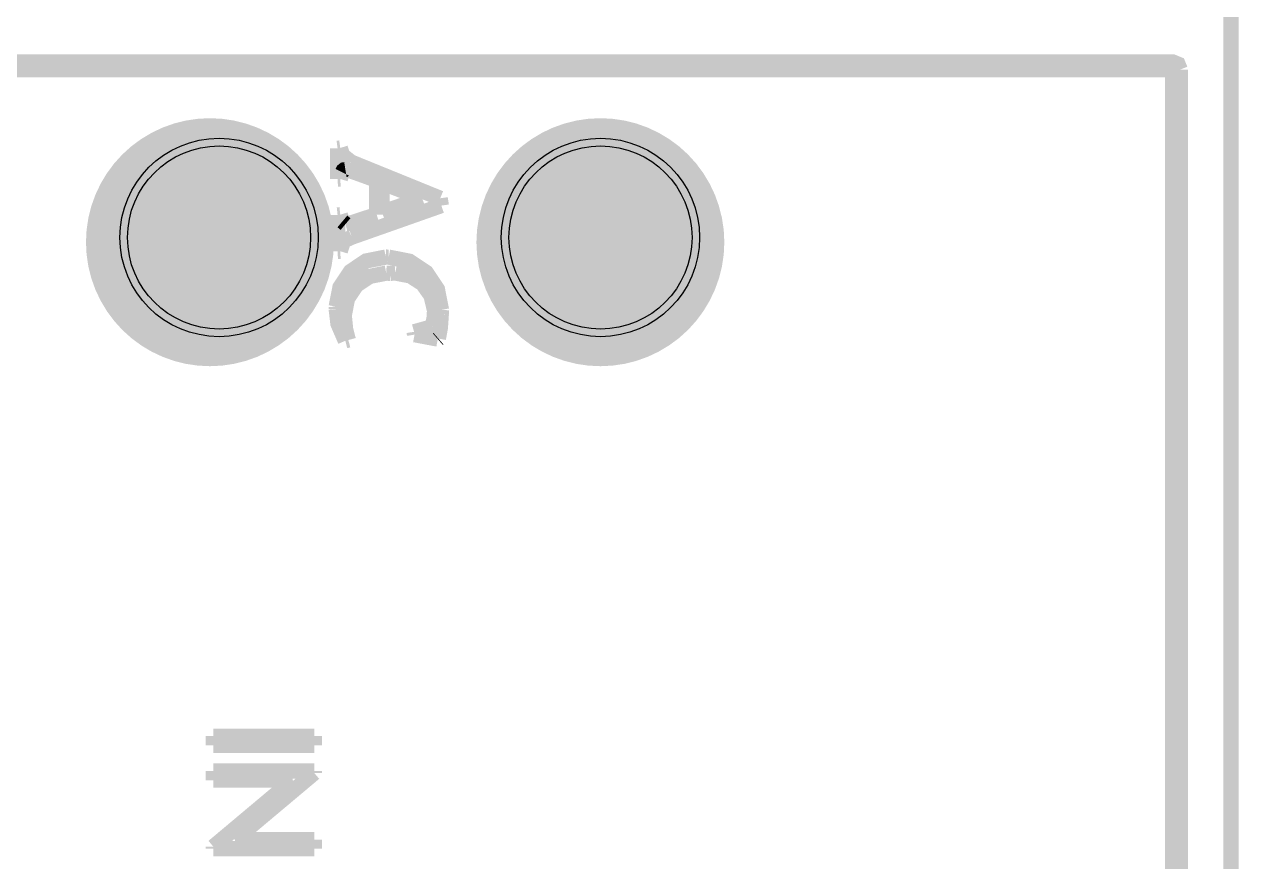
# Model space of a CAD drawing. Header units: inches. Extents: x 18.7 to 39.4, y 4.3 to 20.5.
# Drawn here: x 27.383 to 28.338, y 15.351 to 16.009 of the extents above; entities that cross this region are included whole.
import ezdxf

# ---------------------------------------------------------------- set-up
doc = ezdxf.new("R2010")
doc.units = ezdxf.units.IN
doc.header["$MEASUREMENT"] = 0

# ---------------------------------------------------------------- blocks, each defined once
blk = doc.blocks.new('EPAD')
at = {"const_width": 0.5}
blk.add_lwpolyline([(-0.25, 0, 1), (0.25, 0, 1)], format="xyb", close=True, dxfattribs=at)
blk = doc.blocks.new('Nivel2')
at = {"const_width": 0.008}
for points in [[(32.6151, 14.26691), (35.67416, 14.26691), (35.67416, 16.1488), (32.6151, 16.1488), (32.6151, 14.26691)], [(32.6151, 14.26691), (35.67416, 14.26691), (35.67416, 16.1488), (32.6151, 16.1488), (32.6151, 14.26691)], [(32.6151, 14.26691), (35.67416, 14.26691), (35.67416, 16.1488), (32.6151, 16.1488), (32.6151, 14.26691)], [(34.84351, 15.67635), (35.64351, 15.67635), (35.64636, 15.6752), (35.64751, 15.67235)], [(35.64351, 15.67235), (34.84351, 15.67235), (34.84351, 15.67635)], [(34.84351, 15.67635), (35.64351, 15.67635), (35.64636, 15.6752), (35.64751, 15.67235)], [(35.64351, 15.67235), (34.84351, 15.67235), (34.84351, 15.67635)], [(34.84351, 15.67635), (35.64351, 15.67635), (35.64636, 15.6752), (35.64751, 15.67235)], [(35.64351, 15.67235), (34.84351, 15.67235), (34.84351, 15.67635)], [(35.64351, 15.67635), (35.64351, 15.67235)], [(35.64351, 15.67635), (35.64351, 15.67235)], [(35.64351, 15.67635), (35.64351, 15.67235)], [(35.64751, 15.67235), (35.64351, 15.67235)], [(35.64351, 14.32035), (35.64351, 15.67235)], [(35.64751, 15.67235), (35.64351, 15.67235)], [(35.64351, 14.32035), (35.64351, 15.67235)], [(35.64751, 15.67235), (35.64351, 15.67235)], [(35.64351, 14.32035), (35.64351, 15.67235)], [(35.64751, 15.67235), (35.64751, 14.32035)], [(35.64751, 15.67235), (35.64751, 14.32035)], [(35.64751, 15.67235), (35.64751, 14.32035)], [(35.20565, 15.63107), (35.20706, 15.63126)], [(35.20565, 15.63107), (35.20706, 15.63126)], [(35.20565, 15.63107), (35.20706, 15.63126)], [(35.20576, 15.62359), (35.20572, 15.62778), (35.20565, 15.63107)], [(35.20576, 15.62359), (35.20572, 15.62778), (35.20565, 15.63107)], [(35.20576, 15.62359), (35.20572, 15.62778), (35.20565, 15.63107)], [(35.20706, 15.63126), (35.20825, 15.6275)], [(35.20706, 15.63126), (35.20825, 15.6275)], [(35.20706, 15.63126), (35.20825, 15.6275)], [(35.20565, 15.61494), (35.20573, 15.61978), (35.20576, 15.62359)], [(35.20565, 15.61494), (35.20573, 15.61978), (35.20576, 15.62359)], [(35.20565, 15.61494), (35.20573, 15.61978), (35.20576, 15.62359)], [(35.21266, 15.62392), (35.20825, 15.62749)], [(35.21266, 15.62392), (35.20825, 15.62749)], [(35.21266, 15.62392), (35.20825, 15.62749)], [(35.21266, 15.62392), (35.25947, 15.60489)], [(35.21266, 15.62392), (35.25947, 15.60489)], [(35.21266, 15.62392), (35.25947, 15.60489)], [(35.20814, 15.61849), (35.20706, 15.61502)], [(35.20814, 15.61849), (35.20706, 15.61502)], [(35.20814, 15.61849), (35.20706, 15.61502)], [(35.20975, 15.6199), (35.20911, 15.6198), (35.20859, 15.6194), (35.20814, 15.61849)], [(35.20975, 15.6199), (35.20911, 15.6198), (35.20859, 15.6194), (35.20814, 15.61849)], [(35.20975, 15.6199), (35.20911, 15.6198), (35.20859, 15.6194), (35.20814, 15.61849)], [(35.21541, 15.61822), (35.21228, 15.61931), (35.20975, 15.6199)], [(35.21541, 15.61822), (35.21228, 15.61931), (35.20975, 15.6199)], [(35.21541, 15.61822), (35.21228, 15.61931), (35.20975, 15.6199)], [(35.22613, 15.61432), (35.21541, 15.61822)], [(35.22613, 15.61432), (35.21541, 15.61822)], [(35.22613, 15.61432), (35.21541, 15.61822)], [(35.20706, 15.61502), (35.20565, 15.61494)], [(35.20706, 15.61502), (35.20565, 15.61494)], [(35.20706, 15.61502), (35.20565, 15.61494)], [(35.22613, 15.59636), (35.22613, 15.61432)], [(35.22613, 15.59636), (35.22613, 15.61432)], [(35.22613, 15.59636), (35.22613, 15.61432)], [(35.22896, 15.61294), (35.22896, 15.59758)], [(35.25003, 15.60484), (35.22896, 15.61294)], [(35.22896, 15.61294), (35.22896, 15.59758)], [(35.25003, 15.60484), (35.22896, 15.61294)], [(35.22896, 15.61294), (35.22896, 15.59758)], [(35.25003, 15.60484), (35.22896, 15.61294)], [(35.22896, 15.59758), (35.25003, 15.60484)], [(35.22896, 15.59758), (35.25003, 15.60484)], [(35.22896, 15.59758), (35.25003, 15.60484)], [(35.25947, 15.60489), (35.26004, 15.60105)], [(35.25947, 15.60489), (35.26004, 15.60105)], [(35.25947, 15.60489), (35.26004, 15.60105)], [(35.26004, 15.60105), (35.21312, 15.58451)], [(35.26004, 15.60105), (35.21312, 15.58451)], [(35.26004, 15.60105), (35.21312, 15.58451)], [(35.20565, 15.59613), (35.20706, 15.59628)], [(35.20565, 15.59613), (35.20706, 15.59628)], [(35.20565, 15.59613), (35.20706, 15.59628)], [(35.20576, 15.58611), (35.20572, 15.59172), (35.20565, 15.59613)], [(35.20576, 15.58611), (35.20572, 15.59172), (35.20565, 15.59613)], [(35.20576, 15.58611), (35.20572, 15.59172), (35.20565, 15.59613)], [(35.20706, 15.59628), (35.20817, 15.59275)], [(35.20706, 15.59628), (35.20817, 15.59275)], [(35.20706, 15.59628), (35.20817, 15.59275)], [(35.20981, 15.59137), (35.20817, 15.59275)], [(35.20981, 15.59137), (35.20817, 15.59275)], [(35.20981, 15.59137), (35.20817, 15.59275)], [(35.20981, 15.59137), (35.20986, 15.59137)], [(35.20981, 15.59137), (35.20986, 15.59137)], [(35.20981, 15.59137), (35.20986, 15.59137)], [(35.20986, 15.59137), (35.213, 15.59208), (35.21541, 15.59286)], [(35.20986, 15.59137), (35.213, 15.59208), (35.21541, 15.59286)], [(35.20986, 15.59137), (35.213, 15.59208), (35.21541, 15.59286)], [(35.21541, 15.59286), (35.22613, 15.59636)], [(35.21541, 15.59286), (35.22613, 15.59636)], [(35.21541, 15.59286), (35.22613, 15.59636)], [(35.20565, 15.57706), (35.20574, 15.58213), (35.20576, 15.58611)], [(35.20565, 15.57706), (35.20574, 15.58213), (35.20576, 15.58611)], [(35.20565, 15.57706), (35.20574, 15.58213), (35.20576, 15.58611)], [(35.21312, 15.58451), (35.20976, 15.58298), (35.20875, 15.58194), (35.20813, 15.58064)], [(35.21312, 15.58451), (35.20976, 15.58298), (35.20875, 15.58194), (35.20813, 15.58064)], [(35.21312, 15.58451), (35.20976, 15.58298), (35.20875, 15.58194), (35.20813, 15.58064)], [(35.20813, 15.58064), (35.20706, 15.57713)], [(35.20813, 15.58064), (35.20706, 15.57713)], [(35.20813, 15.58064), (35.20706, 15.57713)], [(35.23092, 15.57406), (35.22068, 15.57205), (35.21243, 15.56654), (35.20692, 15.55828), (35.20491, 15.54804)], [(35.23092, 15.57406), (35.22068, 15.57205), (35.21243, 15.56654), (35.20692, 15.55828), (35.20491, 15.54804)], [(35.23092, 15.57406), (35.22068, 15.57205), (35.21243, 15.56654), (35.20692, 15.55828), (35.20491, 15.54804)], [(35.20706, 15.57713), (35.20565, 15.57706)], [(35.20706, 15.57713), (35.20565, 15.57706)], [(35.20706, 15.57713), (35.20565, 15.57706)], [(35.23092, 15.57406), (35.23197, 15.57404)], [(35.23092, 15.57406), (35.23197, 15.57404)], [(35.23092, 15.57406), (35.23197, 15.57404)], [(35.23244, 15.57404), (35.23196, 15.57403)], [(35.23244, 15.57404), (35.23196, 15.57403)], [(35.23244, 15.57404), (35.23196, 15.57403)], [(35.23244, 15.57404), (35.24334, 15.5719), (35.25212, 15.56604), (35.25799, 15.55725), (35.26013, 15.54636)], [(35.23244, 15.57404), (35.24334, 15.5719), (35.25212, 15.56604), (35.25799, 15.55725), (35.26013, 15.54636)], [(35.23244, 15.57404), (35.24334, 15.5719), (35.25212, 15.56604), (35.25799, 15.55725), (35.26013, 15.54636)], [(35.23118, 15.56566), (35.22252, 15.56396), (35.21553, 15.5593), (35.21087, 15.55231), (35.20917, 15.54365)], [(35.23118, 15.56566), (35.22252, 15.56396), (35.21553, 15.5593), (35.21087, 15.55231), (35.20917, 15.54365)], [(35.23118, 15.56566), (35.22252, 15.56396), (35.21553, 15.5593), (35.21087, 15.55231), (35.20917, 15.54365)], [(35.23118, 15.56566), (35.23333, 15.56556)], [(35.23118, 15.56566), (35.23333, 15.56556)], [(35.23118, 15.56566), (35.23333, 15.56556)], [(35.23589, 15.56572), (35.2333, 15.56556)], [(35.23589, 15.56572), (35.2333, 15.56556)], [(35.23589, 15.56572), (35.2333, 15.56556)], [(35.23589, 15.56572), (35.2438, 15.56421), (35.25024, 15.56006), (35.25466, 15.55381), (35.25651, 15.54601)], [(35.23589, 15.56572), (35.2438, 15.56421), (35.25024, 15.56006), (35.25466, 15.55381), (35.25651, 15.54601)], [(35.23589, 15.56572), (35.2438, 15.56421), (35.25024, 15.56006), (35.25466, 15.55381), (35.25651, 15.54601)], [(35.20494, 15.54682), (35.20491, 15.54804)], [(35.20494, 15.54682), (35.20491, 15.54804)], [(35.20494, 15.54682), (35.20491, 15.54804)], [(35.20972, 15.5302), (35.20583, 15.53917), (35.20494, 15.54681)], [(35.20972, 15.5302), (35.20583, 15.53917), (35.20494, 15.54681)], [(35.20972, 15.5302), (35.20583, 15.53917), (35.20494, 15.54681)], [(35.26004, 15.54423), (35.26013, 15.54636)], [(35.26004, 15.54423), (35.26013, 15.54636)], [(35.26004, 15.54423), (35.26013, 15.54636)], [(35.20918, 15.54311), (35.20917, 15.54365)], [(35.20918, 15.54311), (35.20917, 15.54365)], [(35.20918, 15.54311), (35.20917, 15.54365)], [(35.20918, 15.54309), (35.20989, 15.53602), (35.2113, 15.53061)], [(35.20918, 15.54309), (35.20989, 15.53602), (35.2113, 15.53061)], [(35.20918, 15.54309), (35.20989, 15.53602), (35.2113, 15.53061)], [(35.25537, 15.53762), (35.25626, 15.54228), (35.25651, 15.546)], [(35.25537, 15.53762), (35.25626, 15.54228), (35.25651, 15.546)], [(35.25537, 15.53762), (35.25626, 15.54228), (35.25651, 15.546)], [(35.26004, 15.54424), (35.25954, 15.53698), (35.2585, 15.53136)], [(35.26004, 15.54424), (35.25954, 15.53698), (35.2585, 15.53136)], [(35.26004, 15.54424), (35.25954, 15.53698), (35.2585, 15.53136)], [(35.24577, 15.53489), (35.25537, 15.53762)], [(35.24577, 15.53489), (35.25537, 15.53762)], [(35.24577, 15.53489), (35.25537, 15.53762)], [(35.246, 15.5334), (35.24577, 15.53489)], [(35.246, 15.5334), (35.24577, 15.53489)], [(35.246, 15.5334), (35.24577, 15.53489)], [(35.2113, 15.53061), (35.20972, 15.5302)], [(35.2113, 15.53061), (35.20972, 15.5302)], [(35.2113, 15.53061), (35.20972, 15.5302)], [(35.25819, 15.53109), (35.246, 15.5334)], [(35.25819, 15.53109), (35.246, 15.5334)], [(35.25819, 15.53109), (35.246, 15.5334)], [(35.2585, 15.53136), (35.25819, 15.53109)], [(35.2585, 15.53136), (35.25819, 15.53109)], [(35.2585, 15.53136), (35.25819, 15.53109)], [(35.14053, 15.32295), (35.19344, 15.32295)], [(35.14053, 15.3182), (35.14053, 15.32295)], [(35.14053, 15.32295), (35.19344, 15.32295)], [(35.14053, 15.3182), (35.14053, 15.32295)], [(35.14053, 15.32295), (35.19344, 15.32295)], [(35.14053, 15.3182), (35.14053, 15.32295)], [(35.19344, 15.3182), (35.14053, 15.3182)], [(35.19344, 15.3182), (35.14053, 15.3182)], [(35.19344, 15.3182), (35.14053, 15.3182)], [(35.19344, 15.32295), (35.19344, 15.3182)], [(35.19344, 15.32295), (35.19344, 15.3182)], [(35.19344, 15.32295), (35.19344, 15.3182)], [(35.14053, 15.29988), (35.14053, 15.30463)], [(35.14053, 15.30463), (35.19344, 15.30463)], [(35.14053, 15.29988), (35.14053, 15.30463)], [(35.14053, 15.30463), (35.19344, 15.30463)], [(35.14053, 15.29988), (35.14053, 15.30463)], [(35.14053, 15.30463), (35.19344, 15.30463)], [(35.19344, 15.30463), (35.19344, 15.30364)], [(35.19344, 15.30463), (35.19344, 15.30364)], [(35.19344, 15.30463), (35.19344, 15.30364)], [(35.18208, 15.29988), (35.14053, 15.29988)], [(35.14053, 15.26501), (35.18208, 15.29988)], [(35.18208, 15.29988), (35.14053, 15.29988)], [(35.14053, 15.26501), (35.18208, 15.29988)], [(35.18208, 15.29988), (35.14053, 15.29988)], [(35.14053, 15.26501), (35.18208, 15.29988)], [(35.19344, 15.30364), (35.15179, 15.26868)], [(35.19344, 15.30364), (35.15179, 15.26868)], [(35.19344, 15.30364), (35.15179, 15.26868)], [(35.15179, 15.26868), (35.19344, 15.26868)], [(35.15179, 15.26868), (35.19344, 15.26868)], [(35.15179, 15.26868), (35.19344, 15.26868)], [(35.19344, 15.26868), (35.19344, 15.26393)], [(35.19344, 15.26868), (35.19344, 15.26393)], [(35.19344, 15.26868), (35.19344, 15.26393)], [(35.14053, 15.26393), (35.14053, 15.26501)], [(35.14053, 15.26393), (35.14053, 15.26501)], [(35.14053, 15.26393), (35.14053, 15.26501)], [(35.19344, 15.26393), (35.14053, 15.26393)], [(35.19344, 15.26393), (35.14053, 15.26393)], [(35.19344, 15.26393), (35.14053, 15.26393)]]:
    blk.add_lwpolyline(points, dxfattribs=at)
for centre, radius in [((35.14351, 15.58435), 0.052), ((35.14351, 15.58435), 0.052), ((35.14351, 15.58435), 0.052), ((35.34351, 15.58435), 0.052), ((35.34351, 15.58435), 0.052), ((35.34351, 15.58435), 0.052), ((35.14351, 15.58435), 0.048), ((35.14351, 15.58435), 0.048), ((35.14351, 15.58435), 0.048), ((35.34351, 15.58435), 0.048), ((35.34351, 15.58435), 0.048), ((35.34351, 15.58435), 0.048)]:
    blk.add_circle(centre, radius)
at = {"xscale": 0.13, "yscale": 0.13}
for p in [(35.13872, 15.58187), (35.34345, 15.58187)]:
    blk.add_blockref('EPAD', p, dxfattribs=at)

msp = doc.modelspace()

# ---------------------------------------------------------------- block references
at = {"xscale": 1.5, "yscale": 1.5, "zscale": 1.5}
msp.add_blockref('Nivel2', (-25.17953, -7.53479), dxfattribs=at)

doc.saveas('drawing.dxf')
